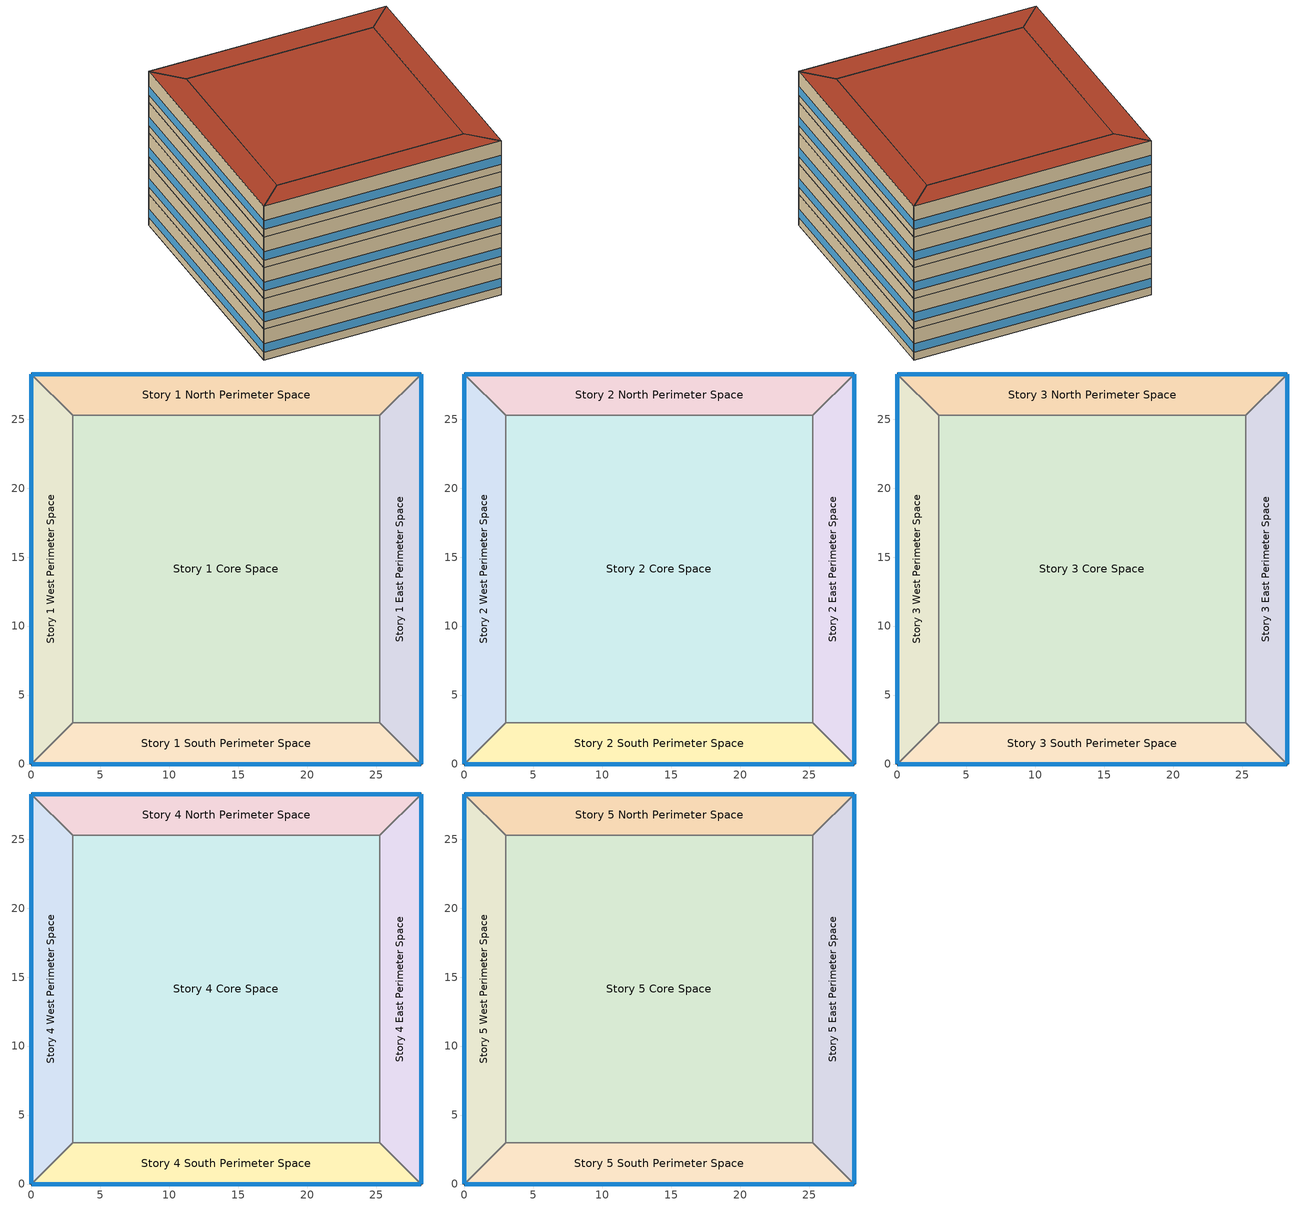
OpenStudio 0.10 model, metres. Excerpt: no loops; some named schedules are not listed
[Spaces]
Story 1 West Perimeter Space
 floor ground: 0,0 0,28.28 3,25.28 3,3 z0
 wall outside: 0,28.28 0,0 z0:4
 wall to Story 1 North Perimeter Space: 3,25.28 0,28.28 z0:4
 wall to Story 1 Core Space: 3,3 3,25.28 z0:4
 wall to Story 1 South Perimeter Space: 0,0 3,3 z0:4
 window: 0,28.26 0,0.03 z1:2.12
Story 1 North Perimeter Space
 floor ground: 0,28.28 28.28,28.28 25.28,25.28 3,25.28 z0
 wall outside: 28.28,28.28 0,28.28 z0:4
 wall to Story 1 East Perimeter Space: 25.28,25.28 28.28,28.28 z0:4
 wall to Story 1 Core Space: 3,25.28 25.28,25.28 z0:4
 window: 28.26,28.28 0.03,28.28 z1:2.12
Story 1 East Perimeter Space
 floor ground: 28.28,28.28 28.28,0 25.28,3 25.28,25.28 z0
 wall outside: 28.28,0 28.28,28.28 z0:4
 wall to Story 1 South Perimeter Space: 25.28,3 28.28,0 z0:4
 wall to Story 1 Core Space: 25.28,25.28 25.28,3 z0:4
 window: 28.28,0.03 28.28,28.26 z1:2.12
Story 1 South Perimeter Space
 floor ground: 28.28,0 0,0 3,3 25.28,3 z0
 wall outside: 0,0 28.28,0 z0:4
 wall to Story 1 Core Space: 25.28,3 3,3 z0:4
 window: 0.03,0 28.26,0 z1:2.12
Story 1 Core Space
 floor ground: 3,3 3,25.28 25.28,25.28 25.28,3 z0
Story 2 West Perimeter Space
 floor to Story 1 West Perimeter Space: 0,0 0,28.28 3,25.28 3,3 z4
 wall outside: 0,28.28 0,0 z4:8
 wall to Story 2 North Perimeter Space: 3,25.28 0,28.28 z4:8
 wall to Story 2 Core Space: 3,3 3,25.28 z4:8
 wall to Story 2 South Perimeter Space: 0,0 3,3 z4:8
 window: 0,28.26 0,0.03 z5:6.12
Story 2 North Perimeter Space
 floor to Story 1 North Perimeter Space: 0,28.28 28.28,28.28 25.28,25.28 3,25.28 z4
 wall outside: 28.28,28.28 0,28.28 z4:8
 wall to Story 2 East Perimeter Space: 25.28,25.28 28.28,28.28 z4:8
 wall to Story 2 Core Space: 3,25.28 25.28,25.28 z4:8
 window: 28.26,28.28 0.03,28.28 z5:6.12
Story 2 East Perimeter Space
 floor to Story 1 East Perimeter Space: 28.28,28.28 28.28,0 25.28,3 25.28,25.28 z4
 wall outside: 28.28,0 28.28,28.28 z4:8
 wall to Story 2 South Perimeter Space: 25.28,3 28.28,0 z4:8
 wall to Story 2 Core Space: 25.28,25.28 25.28,3 z4:8
 window: 28.28,0.03 28.28,28.26 z5:6.12
Story 2 South Perimeter Space
 floor to Story 1 South Perimeter Space: 28.28,0 0,0 3,3 25.28,3 z4
 wall outside: 0,0 28.28,0 z4:8
 wall to Story 2 Core Space: 25.28,3 3,3 z4:8
 window: 0.03,0 28.26,0 z5:6.12
Story 2 Core Space
 floor to Story 1 Core Space: 3,3 3,25.28 25.28,25.28 25.28,3 z4
Story 3 West Perimeter Space
 floor to Story 2 West Perimeter Space: 0,0 0,28.28 3,25.28 3,3 z8
 wall outside: 0,28.28 0,0 z8:12
 wall to Story 3 North Perimeter Space: 3,25.28 0,28.28 z8:12
 wall to Story 3 Core Space: 3,3 3,25.28 z8:12
 wall to Story 3 South Perimeter Space: 0,0 3,3 z8:12
 window: 0,28.26 0,0.03 z9:10.12
Story 3 North Perimeter Space
 floor to Story 2 North Perimeter Space: 0,28.28 28.28,28.28 25.28,25.28 3,25.28 z8
 wall outside: 28.28,28.28 0,28.28 z8:12
 wall to Story 3 East Perimeter Space: 25.28,25.28 28.28,28.28 z8:12
 wall to Story 3 Core Space: 3,25.28 25.28,25.28 z8:12
 window: 28.26,28.28 0.03,28.28 z9:10.12
Story 3 East Perimeter Space
 floor to Story 2 East Perimeter Space: 28.28,28.28 28.28,0 25.28,3 25.28,25.28 z8
 wall outside: 28.28,0 28.28,28.28 z8:12
 wall to Story 3 South Perimeter Space: 25.28,3 28.28,0 z8:12
 wall to Story 3 Core Space: 25.28,25.28 25.28,3 z8:12
 window: 28.28,0.03 28.28,28.26 z9:10.12
Story 3 South Perimeter Space
 floor to Story 2 South Perimeter Space: 28.28,0 0,0 3,3 25.28,3 z8
 wall outside: 0,0 28.28,0 z8:12
 wall to Story 3 Core Space: 25.28,3 3,3 z8:12
 window: 0.03,0 28.26,0 z9:10.12
Story 3 Core Space
 floor to Story 2 Core Space: 3,3 3,25.28 25.28,25.28 25.28,3 z8
Story 4 West Perimeter Space
 floor to Story 3 West Perimeter Space: 0,0 0,28.28 3,25.28 3,3 z12
 wall outside: 0,28.28 0,0 z12:16
 wall to Story 4 North Perimeter Space: 3,25.28 0,28.28 z12:16
 wall to Story 4 Core Space: 3,3 3,25.28 z12:16
 wall to Story 4 South Perimeter Space: 0,0 3,3 z12:16
 window: 0,28.26 0,0.03 z13:14.12
Story 4 North Perimeter Space
 floor to Story 3 North Perimeter Space: 0,28.28 28.28,28.28 25.28,25.28 3,25.28 z12
 wall outside: 28.28,28.28 0,28.28 z12:16
 wall to Story 4 East Perimeter Space: 25.28,25.28 28.28,28.28 z12:16
 wall to Story 4 Core Space: 3,25.28 25.28,25.28 z12:16
 window: 28.26,28.28 0.03,28.28 z13:14.12
Story 4 East Perimeter Space
 floor to Story 3 East Perimeter Space: 28.28,28.28 28.28,0 25.28,3 25.28,25.28 z12
 wall outside: 28.28,0 28.28,28.28 z12:16
 wall to Story 4 South Perimeter Space: 25.28,3 28.28,0 z12:16
 wall to Story 4 Core Space: 25.28,25.28 25.28,3 z12:16
 window: 28.28,0.03 28.28,28.26 z13:14.12
Story 4 South Perimeter Space
 floor to Story 3 South Perimeter Space: 28.28,0 0,0 3,3 25.28,3 z12
 wall outside: 0,0 28.28,0 z12:16
 wall to Story 4 Core Space: 25.28,3 3,3 z12:16
 window: 0.03,0 28.26,0 z13:14.12
Story 4 Core Space
 floor to Story 3 Core Space: 3,3 3,25.28 25.28,25.28 25.28,3 z12
Story 5 West Perimeter Space
 floor to Story 4 West Perimeter Space: 0,0 0,28.28 3,25.28 3,3 z16
 wall outside: 0,28.28 0,0 z16:20
 wall to Story 5 North Perimeter Space: 3,25.28 0,28.28 z16:20
 wall to Story 5 Core Space: 3,3 3,25.28 z16:20
 wall to Story 5 South Perimeter Space: 0,0 3,3 z16:20
 window: 0,28.26 0,0.03 z17:18.12
 roof outside: 3,3 3,25.28 0,28.28 0,0 z20
Story 5 North Perimeter Space
 floor to Story 4 North Perimeter Space: 0,28.28 28.28,28.28 25.28,25.28 3,25.28 z16
 wall outside: 28.28,28.28 0,28.28 z16:20
 wall to Story 5 East Perimeter Space: 25.28,25.28 28.28,28.28 z16:20
 wall to Story 5 Core Space: 3,25.28 25.28,25.28 z16:20
 window: 28.26,28.28 0.03,28.28 z17:18.12
 roof outside: 3,25.28 25.28,25.28 28.28,28.28 0,28.28 z20
Story 5 East Perimeter Space
 floor to Story 4 East Perimeter Space: 28.28,28.28 28.28,0 25.28,3 25.28,25.28 z16
 wall outside: 28.28,0 28.28,28.28 z16:20
 wall to Story 5 South Perimeter Space: 25.28,3 28.28,0 z16:20
 wall to Story 5 Core Space: 25.28,25.28 25.28,3 z16:20
 window: 28.28,0.03 28.28,28.26 z17:18.12
 roof outside: 25.28,25.28 25.28,3 28.28,0 28.28,28.28 z20
Story 5 South Perimeter Space
 floor to Story 4 South Perimeter Space: 28.28,0 0,0 3,3 25.28,3 z16
 wall outside: 0,0 28.28,0 z16:20
 wall to Story 5 Core Space: 25.28,3 3,3 z16:20
 window: 0.03,0 28.26,0 z17:18.12
 roof outside: 25.28,3 3,3 0,0 28.28,0 z20
Story 5 Core Space
 floor to Story 4 Core Space: 3,3 3,25.28 25.28,25.28 25.28,3 z16
 roof outside: 25.28,3 25.28,25.28 3,25.28 3,3 z20
[Building]
OS:Building 1: Space Type=ASHRAE_90.1-2004 ClimateZone 1-8 MediumOffice WholeBuilding; Default Construction Set=ASHRAE_189.1-2009_ClimateZone 4-5 (mdoff)_ConstSet
[Site]
San Francisco Intl Ap_CA_USA Design_Conditions: Latitude {deg}=37.62; Longitude {deg}=-122.4; Time Zone {hr}=-8; Elevation {m}=2
[SizingPeriod:DesignDay] Barometric Pressure {Pa}=101301; Sky Clearness=0; Rain Indicator=0; Snow Indicator=0; Day of Month=21; Daylight Saving Time Indicator=0; Dry-Bulb Temperature Range Modifier Type=DefaultMultipliers
Name | Maximum Dry-Bulb Temperature {C} | Daily Dry-Bulb Temperature Range {deltaC} | Humidity Indicating Conditions at Maximum Dry-Bulb {BasedOnField A3} | Wind Speed {m/s} | Wind Direction {deg} | Month | Day Type | Humidity Indicating Type | Solar Model Indicator | ASHRAE Taub | ASHRAE Taud
San Francisco Intl Ap Ann Clg .4% Condns WB=>MDB | 25.7 | 8.5 | 18.6 | 5.9 | 310 | 8 | SummerDesignDay | Wetbulb | ASHRAETau | 0.365 | 2.435
San Francisco Intl Ap Ann Clg 1% Condns DP=>MDB | 19.2 | 8.5 | 15.3 | 5.9 | 310 | 8 | SummerDesignDay | Dewpoint | ASHRAETau | 0.365 | 2.435
San Francisco Intl Ap Ann Clg 2% Condns Enth=>MDB | 22.4 | 8.5 | 47600 | 5.9 | 310 | 8 | SummerDesignDay | Enthalpy | ASHRAETau | 0.365 | 2.435
San Francisco Intl Ap Ann Hum_n 99.6% Condns DP=>MCDB | 10.7 | 0 | -3.7 | 2.2 | 150 | 1 | WinterDesignDay | Dewpoint | ASHRAEClearSky
[Material]
Name | Roughness | Thickness | Conductivity | Density | Specific Heat | Thermal Absorptance | Solar Absorptance | Visible Absorptance
000_F08 Metal surface | Smooth | 0.0008 | 45.28 | 7824 | 500
000_F16 Acoustic tile | MediumSmooth | 0.0191 | 0.06 | 368 | 590
000_G01a 19mm gypsum board | MediumSmooth | 0.019 | 0.16 | 800 | 1090
000_G05 25mm wood | MediumSmooth | 0.0254 | 0.15 | 608 | 1630
000_I01 25mm insulation board | MediumRough | 0.0254 | 0.03 | 43 | 1210
000_M11 100mm lightweight concrete | MediumRough | 0.1016 | 0.53 | 1280 | 840
1/2IN Gypsum | Smooth | 0.0127 | 0.16 | 784.9 | 830 | 0.9 | 0.92 | 0.92
MAT-CC05 4 HW CONCRETE | Rough | 0.1016 | 1.311 | 2240 | 836.8 | 0.9 | 0.7 | 0.7
Metal Decking | MediumSmooth | 0.0015 | 45.006 | 7680 | 418.4 | 0.9 | 0.7 | 0.3
Roof Insulation [21] | MediumRough | 0.2105 | 0.049 | 265 | 836.8 | 0.9 | 0.7 | 0.7
Roof Membrane | VeryRough | 0.0095 | 0.16 | 1121.29 | 1460 | 0.9 | 0.7 | 0.7
Wall Insulation [39] | MediumRough | 0.1184 | 0.045 | 265 | 836.8 | 0.9 | 0.7 | 0.7
[Material:AirGap]
Name | Thermal Resistance
000_F04 Wall air space resistance | 0.15
000_F05 Ceiling air space resistance | 0.18
[Material:NoMass] Thermal Absorptance=0.9; Solar Absorptance=0.7
Name | Roughness | Thermal Resistance | Visible Absorptance
CP02 CARPET PAD | VeryRough | 0.2165 | 0.8
MAT-SHEATH | Rough | 0.3626 | 0.7
[WindowMaterial:Gas]
000_Air 13mm: Gas Type=Air; Thickness=0.0127
[WindowMaterial:Glazing] Optical Data Type=SpectralAverage; Thickness=0.003; Infrared Transmittance at Normal Incidence=0
Name | Solar Transmittance at Normal Incidence | Front Side Solar Reflectance at Normal Incidence | Back Side Solar Reflectance at Normal Incidence | Visible Transmittance at Normal Incidence | Front Side Visible Reflectance at Normal Incidence | Back Side Visible Reflectance at Normal Incidence | Front Side Infrared Hemispherical Emissivity | Back Side Infrared Hemispherical Emissivity | Conductivity | Dirt Correction Factor for Solar and Visible Transmittance | Solar Diffusing
000_Clear 3mm | 0.837 | 0.075 | 0.075 | 0.898 | 0.081 | 0.081 | 0.84 | 0.84 | 0.9
Theoretical Glass [207] | 0.3311 | 0.6189 | 0.6189 | 0.44 | 0.51 | 0.51 | 0.9 | 0.9 | 0.0133 | 1 | No
[Construction]
000_ExtSlabCarpet_4in_ClimateZone 1-8: MAT-CC05 4 HW CONCRETE, CP02 CARPET PAD
000_Exterior Door: 000_F08 Metal surface, 000_I01 25mm insulation board
000_Exterior Window: 000_Clear 3mm, 000_Air 13mm, 000_Clear 3mm
000_Interior Ceiling: 000_M11 100mm lightweight concrete, 000_F05 Ceiling air space resistance, 000_F16 Acoustic tile
000_Interior Door; 000_Interior Partition: 000_G05 25mm wood
000_Interior Floor: 000_F16 Acoustic tile, 000_F05 Ceiling air space resistance, 000_M11 100mm lightweight concrete
000_Interior Wall: 000_G01a 19mm gypsum board, 000_F04 Wall air space resistance, 000_G01a 19mm gypsum board
000_Interior Window: 000_Clear 3mm
ASHRAE_189.1-2009_ExtRoof_IEAD_ClimateZone 2-5: Roof Membrane, Roof Insulation [21], Metal Decking
ASHRAE_189.1-2009_ExtWall_SteelFrame_ClimateZone 4-8: MAT-SHEATH, Wall Insulation [39], 1/2IN Gypsum
ASHRAE_189.1-2009_ExtWindow_ClimateZone 4-5: Theoretical Glass [207]
[DefaultConstructionSet]
ASHRAE_189.1-2009_ClimateZone 4-5 (mdoff)_ConstSet: Default Exterior Surface Constructions=ASHRAE_189.1-2009_ClimateZone 4-5 (mdoff)_Exterior_DefSurfCons; Default Interior Surface Constructions=000_Interior_DefSurfCons; Default Ground Contact Surface Constructions=000_Ground_DefSurfCons; Default Exterior SubSurface Constructions=ASHRAE_189.1-2009_ClimateZone 4-5 (mdoff)_Exterior_DefSubCons; Default Interior SubSurface Constructions=000_Interior_DefSubCons; Interior Partition Construction=000_Interior Partition
[DefaultSubSurfaceConstructions] Glass Door Construction=000_Exterior Window; Skylight Construction=000_Exterior Window; Tubular Daylight Dome Construction=000_Interior Window; Tubular Daylight Diffuser Construction=000_Interior Window
Name | Fixed Window Construction | Operable Window Construction | Door Construction
000_Interior_DefSubCons | 000_Interior Window | 000_Interior Window | 000_Interior Door
ASHRAE_189.1-2009_ClimateZone 4-5 (mdoff)_Exterior_DefSubCons | ASHRAE_189.1-2009_ExtWindow_ClimateZone 4-5 | ASHRAE_189.1-2009_ExtWindow_ClimateZone 4-5 | 000_Exterior Door
[DefaultSurfaceConstructions]
Name | Floor Construction | Wall Construction | Roof Ceiling Construction
000_Ground_DefSurfCons | 000_ExtSlabCarpet_4in_ClimateZone 1-8 | 000_ExtSlabCarpet_4in_ClimateZone 1-8 | 000_ExtSlabCarpet_4in_ClimateZone 1-8
000_Interior_DefSurfCons | 000_Interior Floor | 000_Interior Wall | 000_Interior Ceiling
ASHRAE_189.1-2009_ClimateZone 4-5 (mdoff)_Exterior_DefSurfCons | 000_ExtSlabCarpet_4in_ClimateZone 1-8 | ASHRAE_189.1-2009_ExtWall_SteelFrame_ClimateZone 4-8 | ASHRAE_189.1-2009_ExtRoof_IEAD_ClimateZone 2-5
[BuildingStory] Nominal Floor to Floor Height {m}=4
Name | Nominal Z Coordinate {m}
Story 1 | 0
Story 2 | 4
Story 3 | 8
Story 4 | 12
Story 5 | 16
[Space]
Name | Building Story | Thermal Zone
Story 1 West Perimeter Space | Story 1 | Thermal Zone 23
Story 1 North Perimeter Space | Story 1 | Thermal Zone 2
Story 1 East Perimeter Space | Story 1 | Thermal Zone 1
Story 1 South Perimeter Space | Story 1 | Thermal Zone 22
Story 1 Core Space | Story 1 | Thermal Zone 21
Story 2 West Perimeter Space | Story 2 | Thermal Zone 12
Story 2 North Perimeter Space | Story 2 | Thermal Zone 14
Story 2 East Perimeter Space | Story 2 | Thermal Zone 4
Story 2 South Perimeter Space | Story 2 | Thermal Zone 25
Story 2 Core Space | Story 2 | Thermal Zone 10
Story 3 West Perimeter Space | Story 3 | Thermal Zone 17
Story 3 North Perimeter Space | Story 3 | Thermal Zone 3
Story 3 East Perimeter Space | Story 3 | Thermal Zone 18
Story 3 South Perimeter Space | Story 3 | Thermal Zone 9
Story 3 Core Space | Story 3 | Thermal Zone 11
Story 4 West Perimeter Space | Story 4 | Thermal Zone 15
Story 4 North Perimeter Space | Story 4 | Thermal Zone 24
Story 4 East Perimeter Space | Story 4 | Thermal Zone 7
Story 4 South Perimeter Space | Story 4 | Thermal Zone 16
Story 4 Core Space | Story 4 | Thermal Zone 8
Story 5 West Perimeter Space | Story 5 | Thermal Zone 19
Story 5 North Perimeter Space | Story 5 | Thermal Zone 6
Story 5 East Perimeter Space | Story 5 | Thermal Zone 20
Story 5 South Perimeter Space | Story 5 | Thermal Zone 13
Story 5 Core Space | Story 5 | Thermal Zone 5
[ThermalZone] Thermostat=Thermostat Setpoint Dual Setpoint 1; Use Ideal Air Loads=No
Thermal Zone 1; Thermal Zone 2; Thermal Zone 3; Thermal Zone 4; Thermal Zone 5; Thermal Zone 6; Thermal Zone 7; Thermal Zone 8; Thermal Zone 9; Thermal Zone 10; Thermal Zone 11; Thermal Zone 12; Thermal Zone 13; Thermal Zone 14; Thermal Zone 15; Thermal Zone 16; Thermal Zone 17; Thermal Zone 18; Thermal Zone 19; Thermal Zone 20; Thermal Zone 21; Thermal Zone 22; Thermal Zone 23; Thermal Zone 24; Thermal Zone 25
[Controller:WaterCoil]
Controller Water Coil 1: Action=Normal
[ThermostatSetpoint:DualSetpoint]
Thermostat Setpoint Dual Setpoint 1: Heating Setpoint Temperature Schedule=Heating Sch; Cooling Setpoint Temperature Schedule=Cooling Sch
[ElectricEquipment]
ASHRAE_90.1-2004 ClimateZone 1-8 MediumOffice WholeBuilding Electric Equipment: Electric Equipment Definition=ASHRAE_90.1-2004 ClimateZone 1-8 MediumOffice WholeBuilding Electric Equipment Definition; Space or SpaceType=ASHRAE_90.1-2004 ClimateZone 1-8 MediumOffice WholeBuilding
[ElectricEquipment:Definition]
ASHRAE_90.1-2004 ClimateZone 1-8 MediumOffice WholeBuilding Electric Equipment Definition: Design Level Calculation Method=Watts/Area; Watts per Space Floor Area {W/m2}=10.7639
[DesignSpecification:OutdoorAir]
ASHRAE_90.1-2004 ClimateZone 1-8 MediumOffice WholeBuilding Ventilation: Outdoor Air Method=Sum; Outdoor Air Flow per Person {m3/s-person}=0.00943895
[People:Definition]
ASHRAE_90.1-2004 ClimateZone 1-8 MediumOffice WholeBuilding People Definition: Number of People Calculation Method=People/Area; People per Space Floor Area {person/m2}=0.0538196; Fraction Radiant=0.3
[Lights]
ASHRAE_90.1-2004 ClimateZone 1-8 MediumOffice WholeBuilding Lights: Lights Definition=ASHRAE_90.1-2004 ClimateZone 1-8 MediumOffice WholeBuilding Lights Definition; Space or SpaceType=ASHRAE_90.1-2004 ClimateZone 1-8 MediumOffice WholeBuilding
[SpaceInfiltration:DesignFlowRate]
ASHRAE_90.1-2004 ClimateZone 1-8 MediumOffice WholeBuilding Infiltration: Space or SpaceType=ASHRAE_90.1-2004 ClimateZone 1-8 MediumOffice WholeBuilding; Design Flow Rate Calculation Method=Flow/ExteriorArea; Flow per Exterior Surface Area {m3/s-m2}=0.00030226
[People]
ASHRAE_90.1-2004 ClimateZone 1-8 MediumOffice WholeBuilding People: People Definition=ASHRAE_90.1-2004 ClimateZone 1-8 MediumOffice WholeBuilding People Definition; Space or SpaceType=ASHRAE_90.1-2004 ClimateZone 1-8 MediumOffice WholeBuilding
[Lights:Definition]
ASHRAE_90.1-2004 ClimateZone 1-8 MediumOffice WholeBuilding Lights Definition: Design Level Calculation Method=Watts/Area; Watts per Space Floor Area {W/m2}=10.7639
[DefaultScheduleSet]
ASHRAE_90.1-2004 ClimateZone 1-8 MediumOffice WholeBuilding Schedule Set: Number of People Schedule=Medium Office_Bldg_Occ; People Activity Level Schedule=Medium Office_Activity; Lighting Schedule=Medium Office_Bldg_Light; Electric Equipment Schedule=Medium Office_Bldg_Equip; Infiltration Schedule=Medium Office_Infil_Quarter_On
[SpaceType]
ASHRAE_90.1-2004 ClimateZone 1-8 MediumOffice WholeBuilding: Default Schedule Set=ASHRAE_90.1-2004 ClimateZone 1-8 MediumOffice WholeBuilding Schedule Set; Design Specification Outdoor Air Object=ASHRAE_90.1-2004 ClimateZone 1-8 MediumOffice WholeBuilding Ventilation
[Schedule:Ruleset]
Name | Default Day Schedule | Summer Design Day Schedule | Winter Design Day Schedule
Cooling Sch | Cooling Sch Default
Heating Sch | Heating Sch Default
Medium Office_Bldg_Light | Medium Office_Bldg_Light Default Schedule | Medium Office_Bldg_Light Summer Design Day | Medium Office_Bldg_Light Winter Design Day
Medium Office_Infil_Quarter_On | Medium Office_Infil_Quarter_On Default Schedule | Medium Office_Infil_Quarter_On Summer Design Day | Medium Office_Infil_Quarter_On Winter Design Day
Medium Office_Bldg_Occ | Medium Office_Bldg_Occ Default Schedule | Medium Office_Bldg_Occ Summer Design Day | Medium Office_Bldg_Occ Winter Design Day
Medium Office_Activity | Medium Office_Activity Default Schedule | Medium Office_Activity Summer Design Day | Medium Office_Activity Winter Design Day
Medium Office_Bldg_Equip | Medium Office_Bldg_Equip Default Schedule | Medium Office_Bldg_Equip Summer Design Day | Medium Office_Bldg_Equip Winter Design Day
[Schedule:Day]
Cooling Sch Default: 24, 0, 28
Heating Sch Default: 24, 0, 24
Medium Office_Bldg_Equip Winter Design Day; Medium Office_Bldg_Light Winter Design Day; Medium Office_Bldg_Occ Winter Design Day; Medium Office_Bldg_Occ Rule 1 Day Schedule: 24, 0, 0
Medium Office_Bldg_Occ Default Schedule: 6, 0, 0, 7, 0, 0.1, 8, 0, 0.2, 12, 0, 0.95, 13, 0, 0.5, 17, 0, 0.95, 18, 0, 0.7, 20, 0, 0.4, 22, 0, 0.1, 24, 0, 0.05
Medium Office_Bldg_Light Rule 2 Day Schedule: 6, 0, 0.05, 8, 0, 0.1, 14, 0, 0.5, 17, 0, 0.15, 24, 0, 0.05
Medium Office_Activity Default Schedule; Medium Office_Activity Winter Design Day; Medium Office_Activity Summer Design Day: 24, 0, 120
Medium Office_Bldg_Light Default Schedule: 5, 0, 0.05, 7, 0, 0.1, 8, 0, 0.3, 17, 0, 0.9, 18, 0, 0.7, 20, 0, 0.5, 22, 0, 0.3, 23, 0, 0.1, 24, 0, 0.05
Medium Office_Bldg_Equip Default Schedule: 8, 0, 0.4, 12, 0, 0.9, 13, 0, 0.8, 17, 0, 0.9, 18, 0, 0.8, 20, 0, 0.6, 22, 0, 0.5, 24, 0, 0.4
Medium Office_Infil_Quarter_On Summer Design Day; Medium Office_Infil_Quarter_On Default Schedule: 6, 0, 1, 22, 0, 0.25, 24, 0, 1
Medium Office_Infil_Quarter_On Winter Design Day: 6, 0, 1, 18, 0, 0.25, 24, 0, 1
Medium Office_Bldg_Occ Summer Design Day: 6, 0, 0, 22, 0, 1, 24, 0, 0.05
Medium Office_Bldg_Equip Rule 2 Day Schedule: 6, 0, 0.3, 8, 0, 0.4, 14, 0, 0.5, 17, 0, 0.35, 24, 0, 0.3
Medium Office_Bldg_Occ Rule 2 Day Schedule: 6, 0, 0, 8, 0, 0.1, 14, 0, 0.5, 17, 0, 0.1, 24, 0, 0
Medium Office_Bldg_Light Rule 1 Day Schedule: 24, 0, 0.05
Medium Office_Bldg_Light Summer Design Day; Medium Office_Bldg_Equip Summer Design Day: 24, 0, 1
Medium Office_Bldg_Equip Rule 1 Day Schedule: 24, 0, 0.3
[Schedule:Rule] Apply Monday=No; Apply Tuesday=No; Apply Wednesday=No; Apply Thursday=No; Apply Friday=No; Date Specification Type=DateRange; Start Month=1; Start Day=1; End Month=12; End Day=31
Name | Schedule Ruleset | Rule Order | Day Schedule | Apply Sunday | Apply Saturday
Medium Office_Infil_Quarter_On Rule 2 | Medium Office_Infil_Quarter_On | 1 | Medium Office_Infil_Quarter_On Rule 2 Day Schedule | No | Yes
Medium Office_Bldg_Equip Rule 2 | Medium Office_Bldg_Equip | 1 | Medium Office_Bldg_Equip Rule 2 Day Schedule | No | Yes
Medium Office_Infil_Quarter_On Rule 1 | Medium Office_Infil_Quarter_On | 0 | Medium Office_Infil_Quarter_On Rule 1 Day Schedule | Yes | No
Medium Office_Bldg_Light Rule 2 | Medium Office_Bldg_Light | 1 | Medium Office_Bldg_Light Rule 2 Day Schedule | No | Yes
Medium Office_Bldg_Equip Rule 1 | Medium Office_Bldg_Equip | 0 | Medium Office_Bldg_Equip Rule 1 Day Schedule | Yes | No
Medium Office_Bldg_Occ Rule 2 | Medium Office_Bldg_Occ | 1 | Medium Office_Bldg_Occ Rule 2 Day Schedule | No | Yes
Medium Office_Bldg_Occ Rule 1 | Medium Office_Bldg_Occ | 0 | Medium Office_Bldg_Occ Rule 1 Day Schedule | Yes | No
Medium Office_Bldg_Light Rule 1 | Medium Office_Bldg_Light | 0 | Medium Office_Bldg_Light Rule 1 Day Schedule | Yes | No
